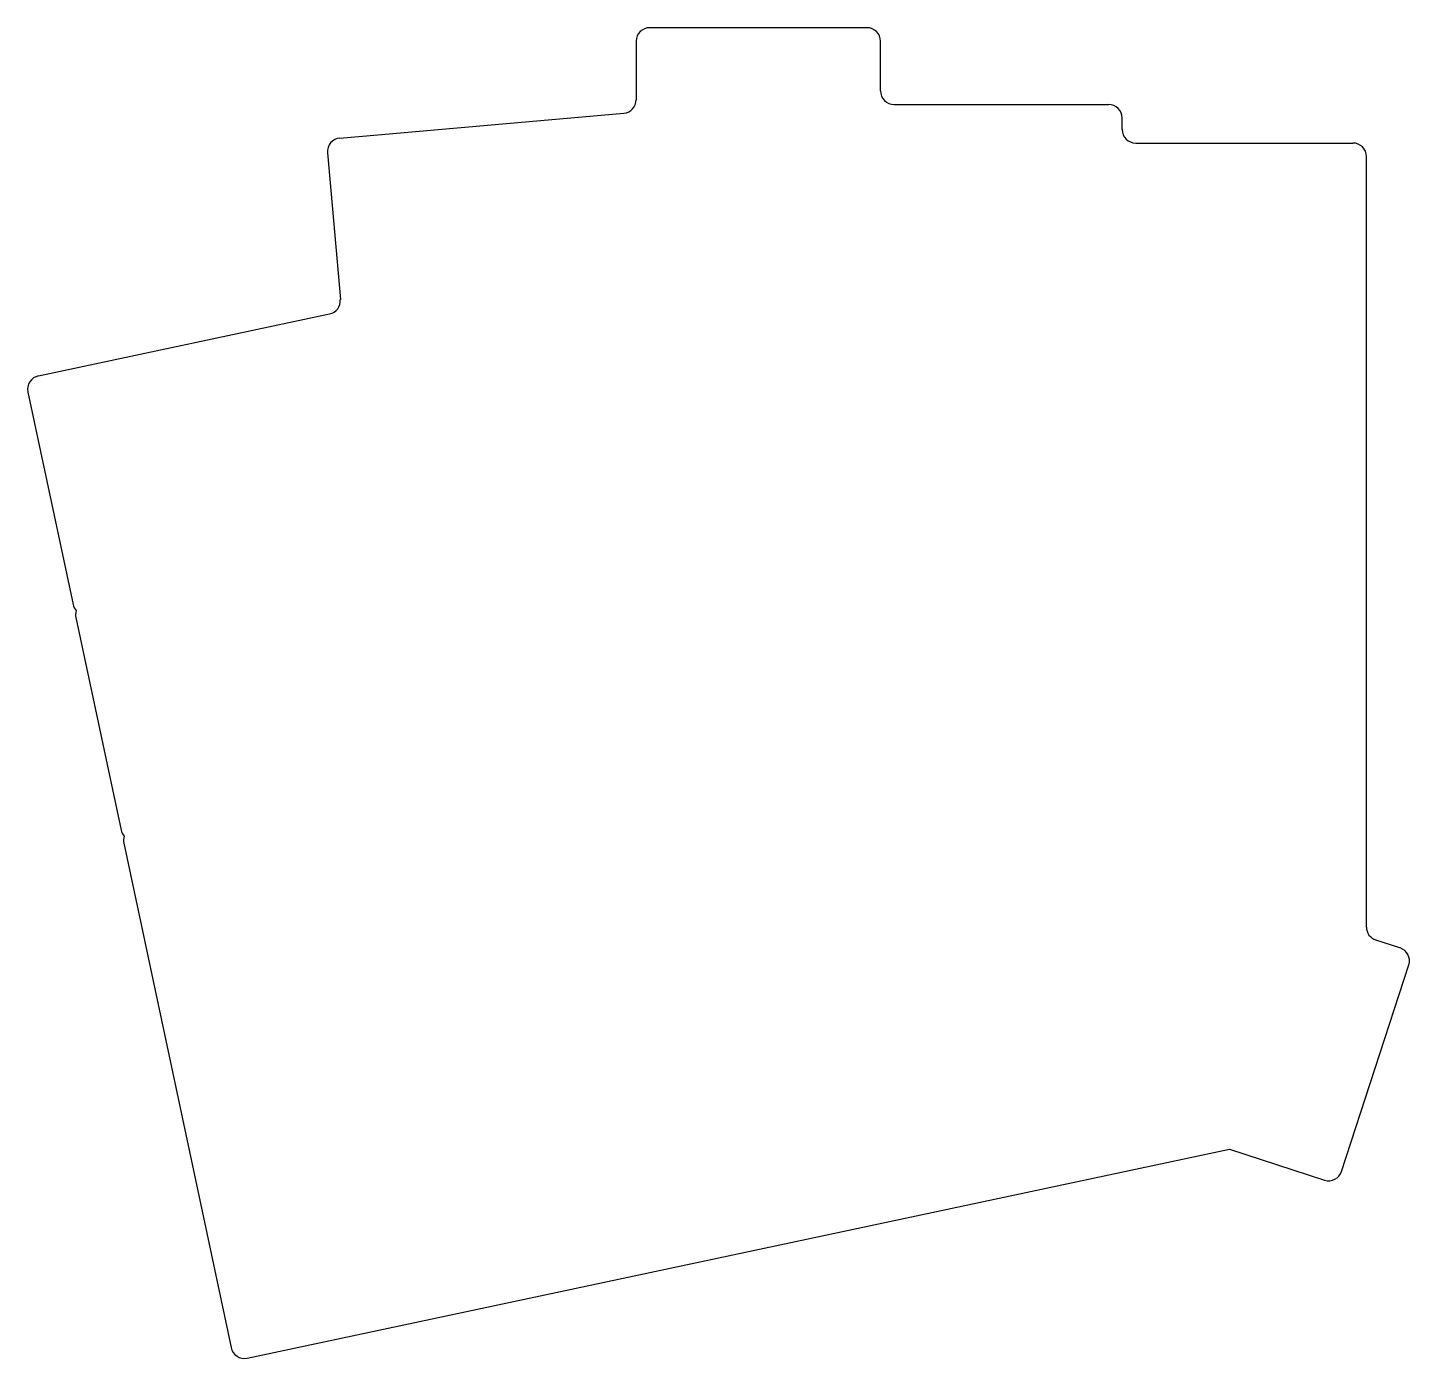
# Model space of a CAD drawing. Header units: millimetres. Extents: x -3 to 99, y -32 to 66.
import ezdxf

# ---------------------------------------------------------------- set-up
doc = ezdxf.new("R2010")
doc.units = ezdxf.units.MM

msp = doc.modelspace()

# ---------------------------------------------------------------- linework, layer by layer
for p, q in [((58.75, 65.69), (42.75, 65.69)), ((41.75, 64.69), (41.75, 60.38)), ((59.75, 61.03), (59.75, 64.69)), ((19.91, 57.55), (40.84, 59.39)), ((60.75, 60.03), (76.55, 60.03)), ((77.55, 58.19), (77.55, 59.03)), ((78.55, 57.19), (94.55, 57.19)), ((19, 56.47), (19.95, 45.65)), ((95.55, -0.59), (95.55, 56.19)), ((-2.3, 40.03), (19.16, 44.59)), ((-3.07, 38.84), (0.26, 23.19)), ((0.46, 22.21), (3.79, 6.56)), ((4, 5.58), (11.9, -31.59)), ((98.02, -2.12), (96.24, -1.55)), ((93.72, -18.6), (98.67, -3.38)), ((13.09, -32.36), (85.47, -16.97)), ((85.47, -16.97), (85.47, -16.97)), ((85.47, -16.97), (92.46, -19.24))]:
    msp.add_line(p, q)
for centre, start, end in [((42.75, 64.69), 90, 180), ((58.75, 64.69), 0, 90), ((40.75, 60.38), 275, 0), ((60.75, 61.03), 180, 270), ((76.55, 59.03), 0, 90), ((78.55, 58.19), 180, 270), ((20, 56.56), 95, 185), ((94.55, 56.19), 0, 90), ((18.95, 45.57), 282, 5), ((-2.09, 39.05), 102, 192), ((1.23, 23.4), 192, 222), ((1.44, 22.42), 162, 192), ((4.77, 6.77), 192, 222), ((4.98, 5.79), 162, 192), ((96.55, -0.59), 180, 252), ((97.72, -3.08), 342, 72), ((92.77, -18.29), 252, 342), ((12.88, -31.38), 192, 282)]:
    msp.add_arc(centre, 1, start, end)

doc.saveas('drawing.dxf')
